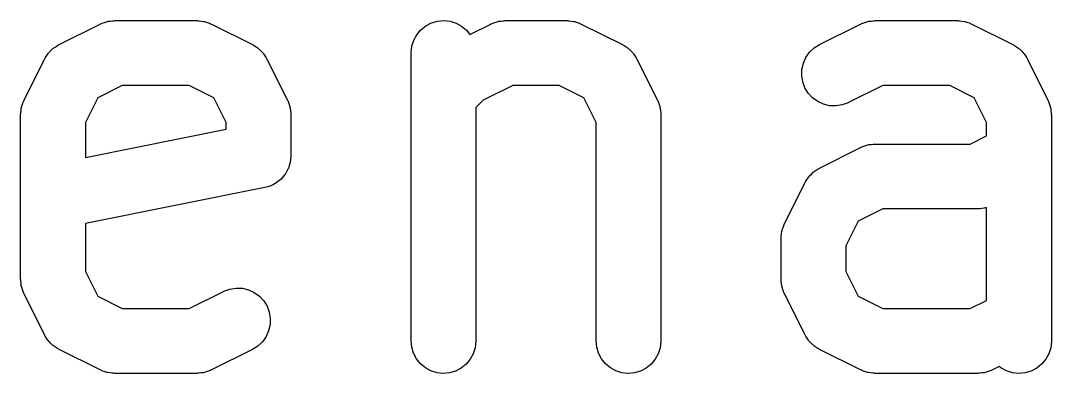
# Model space of a CAD drawing. Extents: x 0.77 to 5.15, y -1.76 to -0.61.
# Drawn here: x 4.5046 to 4.5986, y -0.7857 to -0.7536 of the extents above; entities that cross this region are included whole.
import ezdxf

# ---------------------------------------------------------------- set-up
doc = ezdxf.new("R2010")
doc.units = 0
doc.header["$MEASUREMENT"] = 0
doc.layers.add('BLACK', color=7, linetype='CONTINUOUS')

msp = doc.modelspace()

# ---------------------------------------------------------------- linework, layer by layer
at = {"layer": 'BLACK', "linetype": 'CONTINUOUS'}
for p, q in [((4.50813, -0.755758), (4.51188, -0.753883)), ((4.51188, -0.753883), (4.51191, -0.753865)), ((4.51191, -0.753865), (4.512, -0.753835)), ((4.512, -0.753835), (4.51207, -0.753794)), ((4.51207, -0.753794), (4.51227, -0.753736)), ((4.51227, -0.753736), (4.51245, -0.753666)), ((4.51245, -0.753666), (4.51254, -0.753653)), ((4.51254, -0.753653), (4.51262, -0.753628)), ((4.51262, -0.753628), (4.51282, -0.753608)), ((4.51282, -0.753608), (4.51302, -0.753576)), ((4.51302, -0.753576), (4.51311, -0.75358)), ((4.51311, -0.75358), (4.5132, -0.753571)), ((4.5132, -0.753571), (4.5207, -0.753571)), ((4.5207, -0.753571), (4.52074, -0.753572)), ((4.52074, -0.753572), (4.52082, -0.753581)), ((4.52082, -0.753581), (4.52091, -0.753579)), ((4.52091, -0.753579), (4.52111, -0.753613)), ((4.52111, -0.753613), (4.52131, -0.753636)), ((4.52131, -0.753636), (4.52139, -0.753662)), ((4.52139, -0.753662), (4.52148, -0.753677)), ((4.52148, -0.753677), (4.52167, -0.753749)), ((4.52167, -0.753749), (4.52186, -0.75381)), ((4.52186, -0.75381), (4.52194, -0.753852)), ((4.52194, -0.753852), (4.52202, -0.753883)), ((4.52202, -0.753883), (4.52577, -0.755758)), ((4.54158, -0.754053), (4.54209, -0.753786)), ((4.54209, -0.753786), (4.54264, -0.753624)), ((4.54264, -0.753624), (4.54321, -0.753571)), ((4.54321, -0.753571), (4.54379, -0.753632)), ((4.54379, -0.753632), (4.54434, -0.753802)), ((4.54434, -0.753802), (4.54484, -0.754076)), ((4.5456, -0.75483), (4.5475, -0.753883)), ((4.5475, -0.753883), (4.54753, -0.753865)), ((4.54753, -0.753865), (4.54762, -0.753835)), ((4.54762, -0.753835), (4.54769, -0.753794)), ((4.54769, -0.753794), (4.54789, -0.753736)), ((4.54789, -0.753736), (4.54808, -0.753666)), ((4.54808, -0.753666), (4.54816, -0.753653)), ((4.54816, -0.753653), (4.54824, -0.753628)), ((4.54824, -0.753628), (4.54845, -0.753608)), ((4.54845, -0.753608), (4.54864, -0.753576)), ((4.54864, -0.753576), (4.54873, -0.75358)), ((4.54873, -0.75358), (4.54882, -0.753571)), ((4.54882, -0.753571), (4.55444, -0.753571)), ((4.55444, -0.753571), (4.55448, -0.753572)), ((4.55448, -0.753572), (4.55457, -0.753581)), ((4.55457, -0.753581), (4.55466, -0.753579)), ((4.55466, -0.753579), (4.55486, -0.753613)), ((4.55486, -0.753613), (4.55506, -0.753636)), ((4.55506, -0.753636), (4.55514, -0.753662)), ((4.55514, -0.753662), (4.55522, -0.753677)), ((4.55522, -0.753677), (4.55541, -0.753749)), ((4.55541, -0.753749), (4.55561, -0.75381)), ((4.55561, -0.75381), (4.55568, -0.753852)), ((4.55568, -0.753852), (4.55576, -0.753883)), ((4.55576, -0.753883), (4.55951, -0.755758)), ((4.57749, -0.755758), (4.58124, -0.753883)), ((4.58124, -0.753883), (4.58128, -0.753865)), ((4.58128, -0.753865), (4.58136, -0.753835)), ((4.58136, -0.753835), (4.58144, -0.753794)), ((4.58144, -0.753794), (4.58163, -0.753736)), ((4.58163, -0.753736), (4.58182, -0.753666)), ((4.58182, -0.753666), (4.58191, -0.753653)), ((4.58191, -0.753653), (4.58199, -0.753628)), ((4.58199, -0.753628), (4.58219, -0.753608)), ((4.58219, -0.753608), (4.58239, -0.753576)), ((4.58239, -0.753576), (4.58248, -0.75358)), ((4.58248, -0.75358), (4.58256, -0.753571)), ((4.58256, -0.753571), (4.59006, -0.753571)), ((4.59006, -0.753571), (4.5901, -0.753572)), ((4.5901, -0.753572), (4.59019, -0.753581)), ((4.59019, -0.753581), (4.59028, -0.753579)), ((4.59028, -0.753579), (4.59048, -0.753613)), ((4.59048, -0.753613), (4.59068, -0.753636)), ((4.59068, -0.753636), (4.59076, -0.753662)), ((4.59076, -0.753662), (4.59085, -0.753677)), ((4.59085, -0.753677), (4.59103, -0.753749)), ((4.59103, -0.753749), (4.59123, -0.75381)), ((4.59123, -0.75381), (4.5913, -0.753852)), ((4.5913, -0.753852), (4.59138, -0.753883)), ((4.59138, -0.753883), (4.59513, -0.755758)), ((4.54048, -0.755361), (4.54076, -0.754856)), ((4.54076, -0.754856), (4.54113, -0.754415)), ((4.54113, -0.754415), (4.54158, -0.754053)), ((4.54484, -0.754076), (4.54529, -0.754444)), ((4.54529, -0.754444), (4.5456, -0.75483)), ((4.50783, -0.755945), (4.50801, -0.755817)), ((4.50801, -0.755817), (4.50807, -0.755792)), ((4.50807, -0.755792), (4.50813, -0.755758)), ((4.52577, -0.755758), (4.5258, -0.755777)), ((4.5258, -0.755777), (4.52586, -0.755811)), ((4.52586, -0.755811), (4.52591, -0.755838)), ((4.52591, -0.755838), (4.5261, -0.755968)), ((4.54024, -0.756483), (4.54031, -0.75591)), ((4.54031, -0.75591), (4.54048, -0.755361)), ((4.55951, -0.755758), (4.55955, -0.755777)), ((4.55955, -0.755777), (4.5596, -0.755811)), ((4.5596, -0.755811), (4.55966, -0.755838)), ((4.55966, -0.755838), (4.55984, -0.755968)), ((4.57701, -0.756065), (4.57749, -0.755758)), ((4.59513, -0.755758), (4.59517, -0.755777)), ((4.59517, -0.755777), (4.59522, -0.755811)), ((4.59522, -0.755811), (4.59528, -0.755838)), ((4.59528, -0.755838), (4.59546, -0.755968)), ((4.50689, -0.75693), (4.50702, -0.756747)), ((4.50702, -0.756747), (4.50714, -0.756558)), ((4.50714, -0.756558), (4.50718, -0.756512)), ((4.50718, -0.756512), (4.50722, -0.75646)), ((4.50722, -0.75646), (4.50738, -0.756306)), ((4.50738, -0.756306), (4.50754, -0.756145)), ((4.50754, -0.756145), (4.50759, -0.756109)), ((4.50759, -0.756109), (4.50764, -0.756065)), ((4.50764, -0.756065), (4.50783, -0.755945)), ((4.5261, -0.755968), (4.52629, -0.75609)), ((4.52629, -0.75609), (4.52633, -0.756135)), ((4.52633, -0.756135), (4.52638, -0.756172)), ((4.52638, -0.756172), (4.52654, -0.756335)), ((4.52654, -0.756335), (4.5267, -0.756492)), ((4.5267, -0.756492), (4.52674, -0.756544)), ((4.52674, -0.756544), (4.52678, -0.756591)), ((4.52678, -0.756591), (4.5269, -0.756781)), ((4.5269, -0.756781), (4.52703, -0.756966)), ((4.54024, -0.756524), (4.54024, -0.756483)), ((4.54024, -0.782771), (4.54024, -0.756524)), ((4.55984, -0.755968), (4.56003, -0.75609)), ((4.56003, -0.75609), (4.56008, -0.756135)), ((4.56008, -0.756135), (4.56013, -0.756172)), ((4.56013, -0.756172), (4.56028, -0.756335)), ((4.56028, -0.756335), (4.56045, -0.756492)), ((4.56045, -0.756492), (4.56048, -0.756544)), ((4.56048, -0.756544), (4.56053, -0.756591)), ((4.56053, -0.756591), (4.56065, -0.756781)), ((4.56065, -0.756781), (4.56077, -0.756966)), ((4.57625, -0.75693), (4.57659, -0.75646)), ((4.57659, -0.75646), (4.57701, -0.756065)), ((4.59546, -0.755968), (4.59565, -0.75609)), ((4.59565, -0.75609), (4.5957, -0.756135)), ((4.5957, -0.756135), (4.59575, -0.756172)), ((4.59575, -0.756172), (4.59591, -0.756335)), ((4.59591, -0.756335), (4.59607, -0.756492)), ((4.59607, -0.756492), (4.5961, -0.756544)), ((4.5961, -0.756544), (4.59615, -0.756591)), ((4.59615, -0.756591), (4.59627, -0.756781)), ((4.59627, -0.756781), (4.59639, -0.756966)), ((4.50493, -0.760828), (4.50681, -0.757078)), ((4.50681, -0.757078), (4.50683, -0.757042)), ((4.50683, -0.757042), (4.50686, -0.756988)), ((4.50686, -0.756988), (4.50689, -0.75693)), ((4.52703, -0.756966), (4.52705, -0.757025)), ((4.52705, -0.757025), (4.52709, -0.757078)), ((4.52709, -0.757078), (4.52896, -0.760828)), ((4.56077, -0.756966), (4.5608, -0.757025)), ((4.5608, -0.757025), (4.56083, -0.757078)), ((4.56083, -0.757078), (4.56271, -0.760828)), ((4.57589, -0.758017), (4.57602, -0.757455)), ((4.57602, -0.757455), (4.57625, -0.75693)), ((4.59639, -0.756966), (4.59642, -0.757025)), ((4.59642, -0.757025), (4.59645, -0.757078)), ((4.59645, -0.757078), (4.59833, -0.760828)), ((4.57587, -0.758593), (4.57589, -0.758017)), ((4.57596, -0.759161), (4.57587, -0.758593)), ((4.51389, -0.759477), (4.51165, -0.7606)), ((4.52, -0.759477), (4.51389, -0.759477)), ((4.52225, -0.7606), (4.52, -0.759477)), ((4.54951, -0.759477), (4.54682, -0.760826)), ((4.55375, -0.759477), (4.54951, -0.759477)), ((4.55599, -0.7606), (4.55375, -0.759477)), ((4.57616, -0.759701), (4.57596, -0.759161)), ((4.58326, -0.759477), (4.58013, -0.76104)), ((4.58937, -0.759477), (4.58326, -0.759477)), ((4.59161, -0.7606), (4.58937, -0.759477)), ((4.51165, -0.7606), (4.51053, -0.762846)), ((4.52337, -0.762846), (4.52225, -0.7606)), ((4.55711, -0.762846), (4.55599, -0.7606)), ((4.57647, -0.760191), (4.57616, -0.759701)), ((4.57686, -0.760613), (4.57647, -0.760191)), ((4.57733, -0.76095), (4.57686, -0.760613)), ((4.59273, -0.762846), (4.59161, -0.7606)), ((4.50466, -0.761735), (4.50468, -0.761535)), ((4.50468, -0.761535), (4.50471, -0.761452)), ((4.50471, -0.761452), (4.50473, -0.761366)), ((4.50473, -0.761366), (4.5048, -0.761177)), ((4.5048, -0.761177), (4.50486, -0.760985)), ((4.50486, -0.760985), (4.5049, -0.760909)), ((4.5049, -0.760909), (4.50493, -0.760828)), ((4.52896, -0.760828), (4.52898, -0.760865)), ((4.52898, -0.760865), (4.52901, -0.760947)), ((4.52901, -0.760947), (4.52905, -0.761023)), ((4.52905, -0.761023), (4.52911, -0.761217)), ((4.52911, -0.761217), (4.52918, -0.761406)), ((4.52918, -0.761406), (4.52919, -0.761492)), ((4.52919, -0.761492), (4.52922, -0.761575)), ((4.54682, -0.760826), (4.54615, -0.761497)), ((4.54615, -0.761497), (4.54615, -0.782771)), ((4.56271, -0.760828), (4.56273, -0.760865)), ((4.56273, -0.760865), (4.56276, -0.760947)), ((4.56276, -0.760947), (4.5628, -0.761023)), ((4.5628, -0.761023), (4.56285, -0.761217)), ((4.56285, -0.761217), (4.56292, -0.761406)), ((4.56292, -0.761406), (4.56294, -0.761492)), ((4.56294, -0.761492), (4.56296, -0.761575)), ((4.57785, -0.76119), (4.57733, -0.76095)), ((4.57841, -0.761324), (4.57785, -0.76119)), ((4.57899, -0.761347), (4.57841, -0.761324)), ((4.57956, -0.761257), (4.57899, -0.761347)), ((4.5801, -0.761058), (4.57956, -0.761257)), ((4.58013, -0.76104), (4.5801, -0.761058)), ((4.59833, -0.760828), (4.59835, -0.760865)), ((4.59835, -0.760865), (4.59838, -0.760947)), ((4.59838, -0.760947), (4.59842, -0.761023)), ((4.59842, -0.761023), (4.59848, -0.761217)), ((4.59848, -0.761217), (4.59854, -0.761406)), ((4.59854, -0.761406), (4.59856, -0.761492)), ((4.59856, -0.761492), (4.59858, -0.761575)), ((4.50462, -0.762107), (4.50463, -0.762021)), ((4.50462, -0.762148), (4.50462, -0.762107)), ((4.50462, -0.777147), (4.50462, -0.762148)), ((4.50463, -0.761934), (4.50466, -0.761735)), ((4.50463, -0.762021), (4.50463, -0.761934)), ((4.52922, -0.761575), (4.52924, -0.761776)), ((4.52924, -0.761776), (4.52927, -0.761975)), ((4.52927, -0.761975), (4.52927, -0.762062)), ((4.52927, -0.762062), (4.52927, -0.762148)), ((4.52927, -0.762148), (4.52927, -0.765898)), ((4.56296, -0.761575), (4.56298, -0.761776)), ((4.56298, -0.761776), (4.56301, -0.761975)), ((4.56301, -0.761975), (4.56301, -0.762062)), ((4.56301, -0.762062), (4.56302, -0.762148)), ((4.56302, -0.762148), (4.56302, -0.782771)), ((4.59858, -0.761575), (4.5986, -0.761776)), ((4.5986, -0.761776), (4.59863, -0.761975)), ((4.59863, -0.761975), (4.59863, -0.762062)), ((4.59863, -0.762062), (4.59864, -0.762148)), ((4.59864, -0.762148), (4.59864, -0.782771)), ((4.51053, -0.762846), (4.51053, -0.766046)), ((4.52337, -0.763477), (4.52337, -0.762846)), ((4.55711, -0.782771), (4.55711, -0.762846)), ((4.59273, -0.764073), (4.59273, -0.762846)), ((4.51053, -0.766046), (4.52337, -0.763477)), ((4.59124, -0.76482), (4.59273, -0.764073)), ((4.57749, -0.767006), (4.58124, -0.765132)), ((4.58124, -0.765132), (4.58128, -0.765114)), ((4.58128, -0.765114), (4.58136, -0.765084)), ((4.58136, -0.765084), (4.58144, -0.765043)), ((4.58144, -0.765043), (4.58163, -0.764984)), ((4.58163, -0.764984), (4.58182, -0.764915)), ((4.58182, -0.764915), (4.58191, -0.764901)), ((4.58191, -0.764901), (4.58199, -0.764876)), ((4.58199, -0.764876), (4.58219, -0.764856)), ((4.58219, -0.764856), (4.58239, -0.764825)), ((4.58239, -0.764825), (4.58248, -0.764828)), ((4.58248, -0.764828), (4.58256, -0.76482)), ((4.58256, -0.76482), (4.59124, -0.76482)), ((4.52924, -0.766213), (4.52921, -0.766486)), ((4.52927, -0.765939), (4.52924, -0.766213)), ((4.52927, -0.765898), (4.52927, -0.765912)), ((4.52927, -0.765912), (4.52927, -0.765913)), ((4.52927, -0.765913), (4.52927, -0.765914)), ((4.52927, -0.765914), (4.52927, -0.765939)), ((4.52903, -0.767061), (4.5289, -0.767302)), ((4.52904, -0.767049), (4.52903, -0.767061)), ((4.52913, -0.766774), (4.52904, -0.767037)), ((4.52904, -0.767037), (4.52904, -0.767049)), ((4.52921, -0.766512), (4.52913, -0.766774)), ((4.52921, -0.766486), (4.52921, -0.766499)), ((4.52921, -0.766499), (4.52921, -0.766512)), ((4.57701, -0.767313), (4.5772, -0.767194)), ((4.5772, -0.767194), (4.57738, -0.767066)), ((4.57738, -0.767066), (4.57744, -0.76704)), ((4.57744, -0.76704), (4.57749, -0.767006)), ((4.52839, -0.768008), (4.52817, -0.76818)), ((4.5284, -0.767997), (4.52839, -0.768008)), ((4.52841, -0.767989), (4.5284, -0.767997)), ((4.52858, -0.767779), (4.52841, -0.767989)), ((4.52876, -0.767566), (4.52858, -0.767779)), ((4.52877, -0.767544), (4.52876, -0.767554)), ((4.52876, -0.767554), (4.52876, -0.767566)), ((4.5289, -0.767302), (4.52877, -0.767544)), ((4.57625, -0.768179), (4.57638, -0.767996)), ((4.57638, -0.767996), (4.57651, -0.767807)), ((4.57651, -0.767807), (4.57655, -0.767761)), ((4.57655, -0.767761), (4.57659, -0.767709)), ((4.57659, -0.767709), (4.57675, -0.767554)), ((4.57675, -0.767554), (4.57691, -0.767393)), ((4.57691, -0.767393), (4.57696, -0.767357)), ((4.57696, -0.767357), (4.57701, -0.767313)), ((4.5269, -0.768793), (4.51053, -0.772068)), ((4.52716, -0.768714), (4.5269, -0.768793)), ((4.52743, -0.768636), (4.52716, -0.768714)), ((4.52744, -0.76863), (4.52743, -0.768636)), ((4.52745, -0.768626), (4.52744, -0.76863)), ((4.52769, -0.768496), (4.52745, -0.768626)), ((4.52794, -0.768369), (4.52769, -0.768496)), ((4.52795, -0.768361), (4.52794, -0.768369)), ((4.52796, -0.768354), (4.52795, -0.768361)), ((4.52817, -0.76818), (4.52796, -0.768354)), ((4.5743, -0.772077), (4.57617, -0.768327)), ((4.57617, -0.768327), (4.57619, -0.76829)), ((4.57619, -0.76829), (4.57623, -0.768237)), ((4.57623, -0.768237), (4.57625, -0.768179)), ((4.58326, -0.770726), (4.58102, -0.771848)), ((4.59194, -0.770726), (4.58326, -0.770726)), ((4.59202, -0.770717), (4.59194, -0.770726)), ((4.59211, -0.77072), (4.59202, -0.770717)), ((4.59231, -0.770689), (4.59211, -0.77072)), ((4.59251, -0.770669), (4.59231, -0.770689)), ((4.59259, -0.770644), (4.59251, -0.770669)), ((4.59268, -0.770631), (4.59259, -0.770644)), ((4.59273, -0.770611), (4.59268, -0.770631)), ((4.59273, -0.779071), (4.59273, -0.770611)), ((4.58102, -0.771848), (4.57989, -0.774094)), ((4.51053, -0.772068), (4.51053, -0.77645)), ((4.57403, -0.772984), (4.57405, -0.772783)), ((4.57405, -0.772783), (4.57408, -0.772701)), ((4.57408, -0.772701), (4.57409, -0.772615)), ((4.57409, -0.772615), (4.57416, -0.772426)), ((4.57416, -0.772426), (4.57423, -0.772234)), ((4.57423, -0.772234), (4.57427, -0.772158)), ((4.57427, -0.772158), (4.5743, -0.772077)), ((4.57399, -0.773183), (4.57403, -0.772984)), ((4.574, -0.773269), (4.57399, -0.773183)), ((4.57399, -0.773356), (4.574, -0.773269)), ((4.57399, -0.773397), (4.57399, -0.773356)), ((4.57399, -0.777147), (4.57399, -0.773397)), ((4.57989, -0.774094), (4.57989, -0.77645)), ((4.51053, -0.77645), (4.51165, -0.778695)), ((4.57989, -0.77645), (4.58102, -0.778695)), ((4.50463, -0.777233), (4.50462, -0.777147)), ((4.50463, -0.77732), (4.50463, -0.777233)), ((4.50466, -0.777519), (4.50463, -0.77732)), ((4.50468, -0.77772), (4.50466, -0.777519)), ((4.574, -0.777233), (4.57399, -0.777147)), ((4.57399, -0.77732), (4.574, -0.777233)), ((4.57402, -0.777519), (4.57399, -0.77732)), ((4.57404, -0.77772), (4.57402, -0.777519)), ((4.5047, -0.777804), (4.50468, -0.77772)), ((4.50472, -0.777889), (4.5047, -0.777804)), ((4.50478, -0.778078), (4.50472, -0.777889)), ((4.50484, -0.778272), (4.50478, -0.778078)), ((4.50488, -0.778348), (4.50484, -0.778272)), ((4.50491, -0.77843), (4.50488, -0.778348)), ((4.50493, -0.778467), (4.50491, -0.77843)), ((4.50681, -0.782217), (4.50493, -0.778467)), ((4.52, -0.779818), (4.52313, -0.778255)), ((4.52313, -0.778255), (4.52316, -0.778237)), ((4.52316, -0.778237), (4.5237, -0.778038)), ((4.5237, -0.778038), (4.52427, -0.777948)), ((4.52427, -0.777948), (4.52485, -0.777971)), ((4.52485, -0.777971), (4.52541, -0.778105)), ((4.52541, -0.778105), (4.52593, -0.778345)), ((4.52593, -0.778345), (4.5264, -0.778682)), ((4.57407, -0.777804), (4.57404, -0.77772)), ((4.57408, -0.777889), (4.57407, -0.777804)), ((4.57415, -0.778078), (4.57408, -0.777889)), ((4.57421, -0.778272), (4.57415, -0.778078)), ((4.57425, -0.778348), (4.57421, -0.778272)), ((4.57428, -0.77843), (4.57425, -0.778348)), ((4.5743, -0.778467), (4.57428, -0.77843)), ((4.57617, -0.782217), (4.5743, -0.778467)), ((4.51165, -0.778695), (4.51389, -0.779818)), ((4.5264, -0.778682), (4.52679, -0.779104)), ((4.52679, -0.779104), (4.5271, -0.779594)), ((4.58102, -0.778695), (4.58326, -0.779818)), ((4.59124, -0.779818), (4.59273, -0.779071)), ((4.51389, -0.779818), (4.52, -0.779818)), ((4.5271, -0.779594), (4.5273, -0.780134)), ((4.5273, -0.780134), (4.52739, -0.780702)), ((4.58326, -0.779818), (4.59124, -0.779818)), ((4.52737, -0.781278), (4.52724, -0.78184)), ((4.52739, -0.780702), (4.52737, -0.781278)), ((4.50684, -0.782271), (4.50681, -0.782217)), ((4.52724, -0.78184), (4.52701, -0.782365)), ((4.57621, -0.782271), (4.57617, -0.782217)), ((4.50687, -0.782329), (4.50684, -0.782271)), ((4.50699, -0.782514), (4.50687, -0.782329)), ((4.50711, -0.782704), (4.50699, -0.782514)), ((4.50716, -0.782751), (4.50711, -0.782704)), ((4.50719, -0.782803), (4.50716, -0.782751)), ((4.50735, -0.78296), (4.50719, -0.782803)), ((4.50751, -0.783123), (4.50735, -0.78296)), ((4.50756, -0.78316), (4.50751, -0.783123)), ((4.50761, -0.783205), (4.50756, -0.78316)), ((4.52667, -0.782835), (4.52625, -0.78323)), ((4.52701, -0.782365), (4.52667, -0.782835)), ((4.5403, -0.783344), (4.54024, -0.782771)), ((4.54615, -0.782812), (4.54608, -0.783385)), ((4.54615, -0.782771), (4.54615, -0.782812)), ((4.55717, -0.783344), (4.55711, -0.782771)), ((4.56302, -0.782812), (4.56295, -0.783385)), ((4.56302, -0.782771), (4.56302, -0.782812)), ((4.57623, -0.782329), (4.57621, -0.782271)), ((4.57636, -0.782514), (4.57623, -0.782329)), ((4.57648, -0.782704), (4.57636, -0.782514)), ((4.57652, -0.782751), (4.57648, -0.782704)), ((4.57656, -0.782803), (4.57652, -0.782751)), ((4.57672, -0.78296), (4.57656, -0.782803)), ((4.57688, -0.783123), (4.57672, -0.78296)), ((4.57693, -0.78316), (4.57688, -0.783123)), ((4.57697, -0.783205), (4.57693, -0.78316)), ((4.59864, -0.782812), (4.59858, -0.783385)), ((4.59864, -0.782771), (4.59864, -0.782812)), ((4.5078, -0.783328), (4.50761, -0.783205)), ((4.50798, -0.783457), (4.5078, -0.783328)), ((4.50804, -0.783484), (4.50798, -0.783457)), ((4.50809, -0.783518), (4.50804, -0.783484)), ((4.50813, -0.783537), (4.50809, -0.783518)), ((4.51188, -0.785412), (4.50813, -0.783537)), ((4.52577, -0.783537), (4.52202, -0.785412)), ((4.52625, -0.78323), (4.52577, -0.783537)), ((4.54046, -0.783896), (4.5403, -0.783344)), ((4.54073, -0.784405), (4.54046, -0.783896)), ((4.54591, -0.783934), (4.54563, -0.784439)), ((4.54608, -0.783385), (4.54591, -0.783934)), ((4.55734, -0.783896), (4.55717, -0.783344)), ((4.55761, -0.784405), (4.55734, -0.783896)), ((4.56278, -0.783934), (4.5625, -0.784439)), ((4.56295, -0.783385), (4.56278, -0.783934)), ((4.57716, -0.783328), (4.57697, -0.783205)), ((4.57735, -0.783457), (4.57716, -0.783328)), ((4.5774, -0.783484), (4.57735, -0.783457)), ((4.57746, -0.783518), (4.5774, -0.783484)), ((4.57749, -0.783537), (4.57746, -0.783518)), ((4.58124, -0.785412), (4.57749, -0.783537)), ((4.5984, -0.783934), (4.59812, -0.784439)), ((4.59858, -0.783385), (4.5984, -0.783934)), ((4.5411, -0.784851), (4.54073, -0.784405)), ((4.54154, -0.785219), (4.5411, -0.784851)), ((4.54526, -0.784881), (4.54481, -0.785242)), ((4.54563, -0.784439), (4.54526, -0.784881)), ((4.55797, -0.784851), (4.55761, -0.784405)), ((4.55842, -0.785219), (4.55797, -0.784851)), ((4.56213, -0.784881), (4.56168, -0.785242)), ((4.5625, -0.784439), (4.56213, -0.784881)), ((4.59775, -0.784881), (4.5973, -0.785242)), ((4.59812, -0.784439), (4.59775, -0.784881)), ((4.51196, -0.785443), (4.51188, -0.785412)), ((4.51203, -0.785485), (4.51196, -0.785443)), ((4.51223, -0.785546), (4.51203, -0.785485)), ((4.51241, -0.785618), (4.51223, -0.785546)), ((4.5125, -0.785633), (4.51241, -0.785618)), ((4.51258, -0.785659), (4.5125, -0.785633)), ((4.51278, -0.785682), (4.51258, -0.785659)), ((4.51298, -0.785716), (4.51278, -0.785682)), ((4.51307, -0.785714), (4.51298, -0.785716)), ((4.51316, -0.785723), (4.51307, -0.785714)), ((4.5132, -0.785724), (4.51316, -0.785723)), ((4.5207, -0.785724), (4.5132, -0.785724)), ((4.52078, -0.785715), (4.5207, -0.785724)), ((4.52087, -0.785719), (4.52078, -0.785715)), ((4.52107, -0.785687), (4.52087, -0.785719)), ((4.52127, -0.785667), (4.52107, -0.785687)), ((4.52135, -0.785642), (4.52127, -0.785667)), ((4.52144, -0.785629), (4.52135, -0.785642)), ((4.52163, -0.785559), (4.52144, -0.785629)), ((4.52182, -0.785501), (4.52163, -0.785559)), ((4.5219, -0.78546), (4.52182, -0.785501)), ((4.52198, -0.78543), (4.5219, -0.78546)), ((4.52202, -0.785412), (4.52198, -0.78543)), ((4.54205, -0.785493), (4.54154, -0.785219)), ((4.5426, -0.785663), (4.54205, -0.785493)), ((4.54317, -0.785724), (4.5426, -0.785663)), ((4.54375, -0.785671), (4.54317, -0.785724)), ((4.5443, -0.785509), (4.54375, -0.785671)), ((4.54481, -0.785242), (4.5443, -0.785509)), ((4.55892, -0.785493), (4.55842, -0.785219)), ((4.55947, -0.785663), (4.55892, -0.785493)), ((4.56005, -0.785724), (4.55947, -0.785663)), ((4.56062, -0.785671), (4.56005, -0.785724)), ((4.56117, -0.785509), (4.56062, -0.785671)), ((4.56168, -0.785242), (4.56117, -0.785509)), ((4.58132, -0.785443), (4.58124, -0.785412)), ((4.5814, -0.785485), (4.58132, -0.785443)), ((4.58159, -0.785546), (4.5814, -0.785485)), ((4.58178, -0.785618), (4.58159, -0.785546)), ((4.58187, -0.785633), (4.58178, -0.785618)), ((4.58195, -0.785659), (4.58187, -0.785633)), ((4.58215, -0.785682), (4.58195, -0.785659)), ((4.58235, -0.785716), (4.58215, -0.785682)), ((4.58244, -0.785714), (4.58235, -0.785716)), ((4.58252, -0.785723), (4.58244, -0.785714)), ((4.58256, -0.785724), (4.58252, -0.785723)), ((4.59194, -0.785724), (4.58256, -0.785724)), ((4.59202, -0.785715), (4.59194, -0.785724)), ((4.59211, -0.785719), (4.59202, -0.785715)), ((4.59231, -0.785687), (4.59211, -0.785719)), ((4.59251, -0.785667), (4.59231, -0.785687)), ((4.59259, -0.785642), (4.59251, -0.785667)), ((4.59268, -0.785629), (4.59259, -0.785642)), ((4.59287, -0.785559), (4.59268, -0.785629)), ((4.59306, -0.785501), (4.59287, -0.785559)), ((4.59314, -0.78546), (4.59306, -0.785501)), ((4.59322, -0.78543), (4.59314, -0.78546)), ((4.59326, -0.785412), (4.59322, -0.78543)), ((4.59389, -0.785097), (4.59326, -0.785412)), ((4.59404, -0.785219), (4.59389, -0.785097)), ((4.59454, -0.785493), (4.59404, -0.785219)), ((4.59509, -0.785663), (4.59454, -0.785493)), ((4.59567, -0.785724), (4.59509, -0.785663)), ((4.59624, -0.785671), (4.59567, -0.785724)), ((4.59679, -0.785509), (4.59624, -0.785671)), ((4.5973, -0.785242), (4.59679, -0.785509))]:
    msp.add_line(p, q, dxfattribs=at)

doc.saveas('drawing.dxf')
